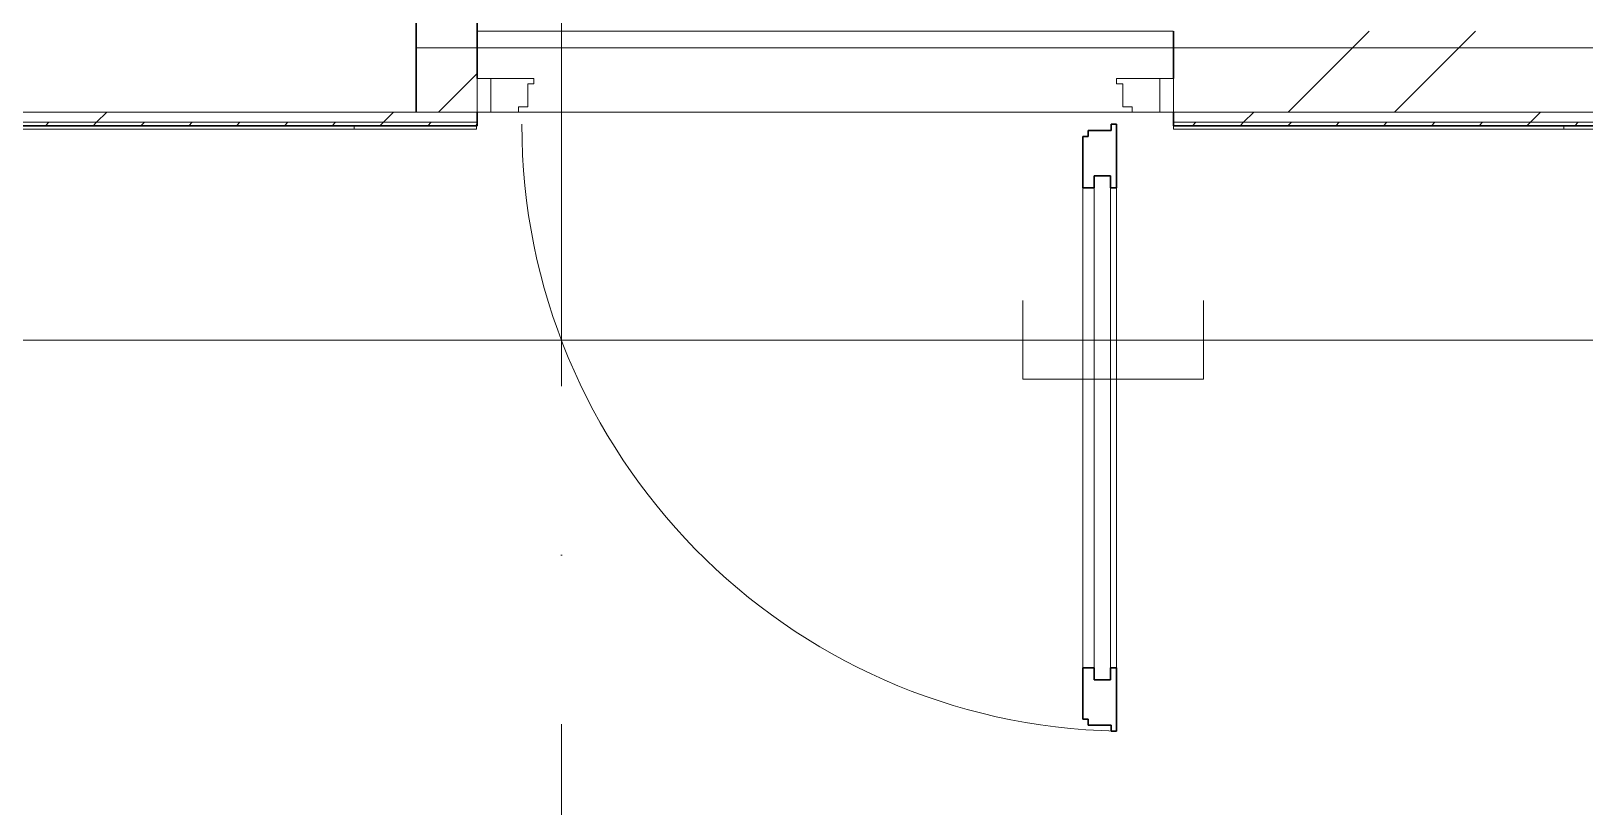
# Model space of a CAD drawing. Header units: millimetres. Extents: x -495897 to 1376592, y -28539 to 470976.
# Drawn here: x -16397 to -14098, y 347632 to 348780 of the extents above; entities that cross this region are included whole.
import ezdxf

# ---------------------------------------------------------------- set-up
doc = ezdxf.new("R2010")
doc.units = ezdxf.units.MM
doc.linetypes.add('ADSK_Линия сетки', pattern=[25, 20, -2.5, 0, -2.5])
doc.linetypes.add('ADSK_Сверху', pattern=[450, 300, -150])
for name, color, linetype, lineweight in [('RC-Линии_связи-Адресные', 5, 'Continuous', 30), ('Двери', 252, 'Continuous', 9), ('Линии', 7, 'Continuous', 9), ('Ограждение', 252, 'Continuous', 9), ('Оси', 252, 'Continuous', 9), ('Перекрытие', 252, 'Continuous', 18), ('Стены внутренние', 7, 'Continuous', 18), ('Стены наружные', 7, 'Continuous', 18), ('Стены штриховка', 7, 'Continuous', 9)]:
    doc.layers.add(name, color=color, linetype=linetype, lineweight=lineweight)
doc.layers.add('Двери открывание', color=7, linetype='Continuous', lineweight=9, true_color=0xc0c0c0)

# ---------------------------------------------------------------- blocks, each defined once
blk = doc.blocks.new('1 этаж')
at = {"layer": 'Ограждение', "true_color": 0x636466}
h = blk.add_hatch(dxfattribs=at)
h.set_pattern_fill('FP_26', color=251, style=0, pattern_type=2)
h.set_pattern_definition([(0, (-32119.8, 96), (0, 600), []), (90, (-32119.8, 96), (-600, 4e-14), [])])
h.paths.add_polyline_path([(-15780.8, -11763.7), (-14981.7, -11763.7), (-14981.7, -11758.7), (-16500.8, -11758.7), (-16500.8, -11763.7), (-15821.3, -11763.7)])
h = blk.add_hatch(dxfattribs=at)
h.set_pattern_fill('FP_30', color=251, style=0, pattern_type=2)
h.set_pattern_definition([(0, (-32129.8, 96), (0, 600), []), (90, (-32129.8, 96), (-600, 4e-14), [])])
h.paths.add_polyline_path([(-13668.7, -11763.7), (-13275.8, -11763.7), (-13275.8, -11758.7), (-13950.7, -11758.7), (-13950.7, -11763.7)])
at = {"layer": 'Двери', "color": 251, "true_color": 0x636466}
for p, q in [((-14980.7, -11688.7), (-14960.7, -11688.7)), ((-14980.7, -11738.7), (-14980.7, -11688.7)), ((-14960.7, -11688.7), (-14960.7, -11738.7)), ((-14960.7, -11688.7), (-14896.7, -11688.7)), ((-14960.7, -11738.7), (-14960.7, -11688.7)), ((-14905.7, -11696.7), (-14905.7, -11730.7)), ((-14896.7, -11696.7), (-14905.7, -11696.7)), ((-14896.7, -11688.7), (-14896.7, -11696.7)), ((-14034.7, -11688.7), (-13970.7, -11688.7)), ((-14034.7, -11696.7), (-14034.7, -11688.7)), ((-14025.7, -11696.7), (-14034.7, -11696.7)), ((-14025.7, -11730.7), (-14025.7, -11696.7)), ((-13970.7, -11688.7), (-13950.7, -11688.7)), ((-13970.7, -11738.7), (-13970.7, -11688.7)), ((-13970.7, -11688.7), (-13970.7, -11738.7)), ((-13950.7, -11688.7), (-13950.7, -11738.7)), ((-14960.7, -11738.7), (-14980.7, -11738.7)), ((-14919.7, -11738.7), (-14960.7, -11738.7)), ((-14919.7, -11730.7), (-14919.7, -11738.7)), ((-14905.7, -11730.7), (-14919.7, -11730.7)), ((-14011.7, -11730.7), (-14025.7, -11730.7)), ((-14011.7, -11738.7), (-14011.7, -11730.7)), ((-13970.7, -11738.7), (-14011.7, -11738.7)), ((-13950.7, -11738.7), (-13970.7, -11738.7)), ((-14067.7, -11832.7), (-14067.7, -12578.7)), ((-14043.7, -11832.7), (-14067.7, -11832.7)), ((-14043.7, -12578.7), (-14043.7, -11832.7)), ((-14084.7, -12560.7), (-14084.7, -11850.7)), ((-14034.7, -11850.7), (-14034.7, -12560.7)), ((-14067.7, -12578.7), (-14043.7, -12578.7))]:
    blk.add_line(p, q, dxfattribs=at)
at = {"layer": 'Двери', "color": 251, "lineweight": 30, "true_color": 0x636466}
for p, q in [((-14076.7, -11774.7), (-14076.7, -11765.7)), ((-14076.7, -11765.7), (-14042.7, -11765.7)), ((-14042.7, -11756.7), (-14034.7, -11756.7)), ((-14042.7, -11765.7), (-14042.7, -11756.7)), ((-14034.7, -11756.7), (-14034.7, -11850.7)), ((-14084.7, -11774.7), (-14076.7, -11774.7)), ((-14084.7, -11850.7), (-14084.7, -11774.7)), ((-14067.7, -11850.7), (-14067.7, -11832.7)), ((-14067.7, -11832.7), (-14043.7, -11832.7)), ((-14043.7, -11832.7), (-14043.7, -11850.7)), ((-14084.7, -11850.7), (-14067.7, -11850.7)), ((-14043.7, -11850.7), (-14034.7, -11850.7)), ((-14084.7, -12636.7), (-14084.7, -12560.7)), ((-14084.7, -12560.7), (-14067.7, -12560.7)), ((-14067.7, -12560.7), (-14067.7, -12578.7)), ((-14043.7, -12560.7), (-14034.7, -12560.7)), ((-14043.7, -12578.7), (-14043.7, -12560.7)), ((-14034.7, -12560.7), (-14034.7, -12654.7)), ((-14067.7, -12578.7), (-14043.7, -12578.7)), ((-14076.7, -12636.7), (-14084.7, -12636.7)), ((-14076.7, -12645.7), (-14076.7, -12636.7)), ((-14042.7, -12645.7), (-14076.7, -12645.7)), ((-14042.7, -12654.7), (-14042.7, -12645.7)), ((-14034.7, -12654.7), (-14042.7, -12654.7))]:
    blk.add_line(p, q, dxfattribs=at)
at = {"layer": 'Двери открывание', "color": 251, "true_color": 0x636466}
blk.add_arc((-14016.7, -11756.7), 898, 180, 268.8515, dxfattribs=at)
at = {"layer": 'Линии', "color": 251, "linetype": 'ADSK_Сверху', "ltscale": 100, "true_color": 0x636466}
blk.add_line((-15070.8, -11643.7), (-4250.8, -11643.7), dxfattribs=at)
at = {"layer": 'Ограждение', "color": 251, "true_color": 0x636466}
for p, q in [((-16500.8, -11763.7), (-14981.7, -11763.7)), ((-14981.7, -11758.7), (-14981.7, -11763.7)), ((-13950.7, -11763.7), (-13950.7, -11758.7)), ((-13950.7, -11763.7), (-13275.8, -11763.7))]:
    blk.add_line(p, q, dxfattribs=at)
at = {"layer": 'Оси', "color": 251, "linetype": 'ADSK_Линия сетки', "ltscale": 100, "true_color": 0x636466}
blk.add_line((-14855.8, -2643.7), (-14855.8, -32499.9), dxfattribs=at)
at = {"layer": 'Перекрытие', "color": 251, "ltscale": 100, "true_color": 0x636466}
blk.add_line((-14980.7, -11618.7), (-13950.8, -11618.7), dxfattribs=at)
at = {"layer": 'Стены внутренние', "color": 251, "true_color": 0x636466}
blk.add_line((-15780.8, -11738.7), (-15070.8, -11738.7), dxfattribs=at)
at = {"layer": 'Стены наружные', "color": 251, "lineweight": 30, "true_color": 0x636466}
for p, q in [((-15070.8, -11348.7), (-15070.8, -11738.7)), ((-14980.7, -11688.7), (-14980.7, -11588.7)), ((-13950.7, -11618.7), (-13950.7, -11688.7)), ((-14980.7, -11758.7), (-14980.7, -11738.7)), ((-13950.7, -11738.7), (-13950.7, -11758.7)), ((-16500.8, -11758.7), (-14980.7, -11758.7)), ((-13950.7, -11758.7), (-13275.8, -11758.7))]:
    blk.add_line(p, q, dxfattribs=at)
at = {"layer": 'Стены наружные', "color": 251, "linetype": 'Continuous', "lineweight": 9, "true_color": 0x636466}
for p, q in [((-13780.9, -11738.7), (-13660.9, -11618.7)), ((-13623.7, -11738.7), (-13503.7, -11618.7)), ((-15038.1, -11738.7), (-14980.7, -11681.3)), ((-15543.9, -11753.7), (-15528.9, -11738.7)), ((-15119.6, -11753.7), (-15104.6, -11738.7)), ((-13846.8, -11753.7), (-13831.8, -11738.7)), ((-13422.5, -11753.7), (-13407.5, -11738.7)), ((-15619.6, -11758.7), (-15614.6, -11753.7)), ((-15548.9, -11758.7), (-15543.9, -11753.7)), ((-15478.2, -11758.7), (-15473.2, -11753.7)), ((-15407.4, -11758.7), (-15402.4, -11753.7)), ((-15336.7, -11758.7), (-15331.7, -11753.7)), ((-15266, -11758.7), (-15261, -11753.7)), ((-15195.3, -11758.7), (-15190.3, -11753.7)), ((-15124.6, -11758.7), (-15119.6, -11753.7)), ((-15053.9, -11758.7), (-15048.9, -11753.7)), ((-14983.2, -11758.7), (-14980.7, -11756.2)), ((-13922.5, -11758.7), (-13917.5, -11753.7)), ((-13851.8, -11758.7), (-13846.8, -11753.7)), ((-13781.1, -11758.7), (-13776.1, -11753.7)), ((-13710.4, -11758.7), (-13705.4, -11753.7)), ((-13639.7, -11758.7), (-13634.7, -11753.7)), ((-13569, -11758.7), (-13564, -11753.7)), ((-13498.3, -11758.7), (-13493.3, -11753.7)), ((-13427.5, -11758.7), (-13422.5, -11753.7)), ((-13356.8, -11758.7), (-13351.8, -11753.7))]:
    blk.add_line(p, q, dxfattribs=at)
at = {"layer": 'Стены наружные', "color": 251, "true_color": 0x636466}
blk.add_line((-14011.7, -11738.7), (-14919.7, -11738.7), dxfattribs=at)
at = {"layer": 'Стены штриховка', "color": 251, "true_color": 0x636466}
for p, q in [((-15070.8, -11738.7), (-14980.7, -11738.7)), ((-13950.7, -11738.7), (-13275.8, -11738.7)), ((-16500.8, -11753.7), (-14980.7, -11753.7)), ((-13950.7, -11753.7), (-13275.8, -11753.7))]:
    blk.add_line(p, q, dxfattribs=at)

msp = doc.modelspace()

# ---------------------------------------------------------------- linework, layer by layer
at = {"layer": 'RC-Линии_связи-Адресные', "color": 0, "lineweight": 5}
for p, q in [((-14929.866, 348381.261), (-14929.866, 348265.135)), ((-14662.767, 348381.261), (-14662.767, 348265.135)), ((-14929.866, 348265.135), (-14662.767, 348265.135)), ((-14662.767, 348265.135), (-14929.866, 348265.135))]:
    msp.add_line(p, q, dxfattribs=at)
at = {"layer": 'RC-Линии_связи-Адресные', "lineweight": 5}
for p in [(-5106.161, 348322.75), (-4447.385, 348322.75), (-9454.59, 348322.75)]:
    msp.add_line(p, (-26672.324, 348322.75), dxfattribs=at)

# ---------------------------------------------------------------- block references
msp.add_blockref('1 этаж', (-756.474, 360398.765))

doc.saveas('drawing.dxf')
